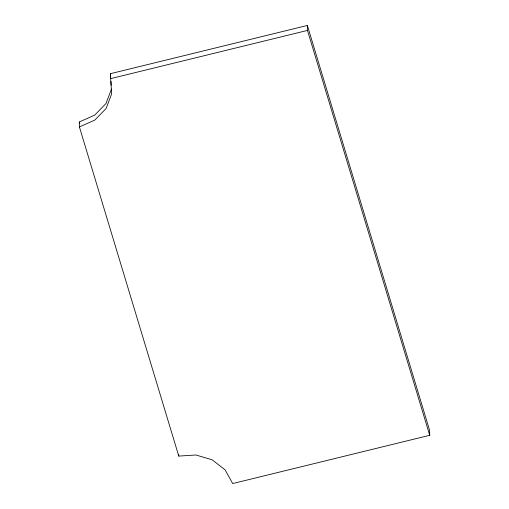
<?xml version="1.0" encoding="UTF-8"?>
<svg xmlns="http://www.w3.org/2000/svg" width="509" height="509" viewBox="0 0 509 509"><rect width="100%" height="100%" fill="white"/><g stroke="black" fill="none" stroke-linecap="round" stroke-linejoin="round"><path stroke-width="0.76" d="M111.49 88.992L105.987 103.537L94.68 115.123L79.283 121.988L79.404 126.957L178.774 456.089L195.908 454.989L212.177 459.818L225.099 469.852L232.708 483.55L429.717 435.297L429.596 430.328L307.36 25.45L110.351 73.703L111.611 93.961L106.107 108.506L94.795 120.092L79.404 126.957M110.472 78.672L307.474 30.419L307.36 25.45M307.474 30.419L429.717 435.297M79.283 121.988L79.741 123.509M110.351 73.703L110.695 78.291M110.924 81.351L111.21 85.168M178.735 454.671L178.774 456.089"/></g></svg>
